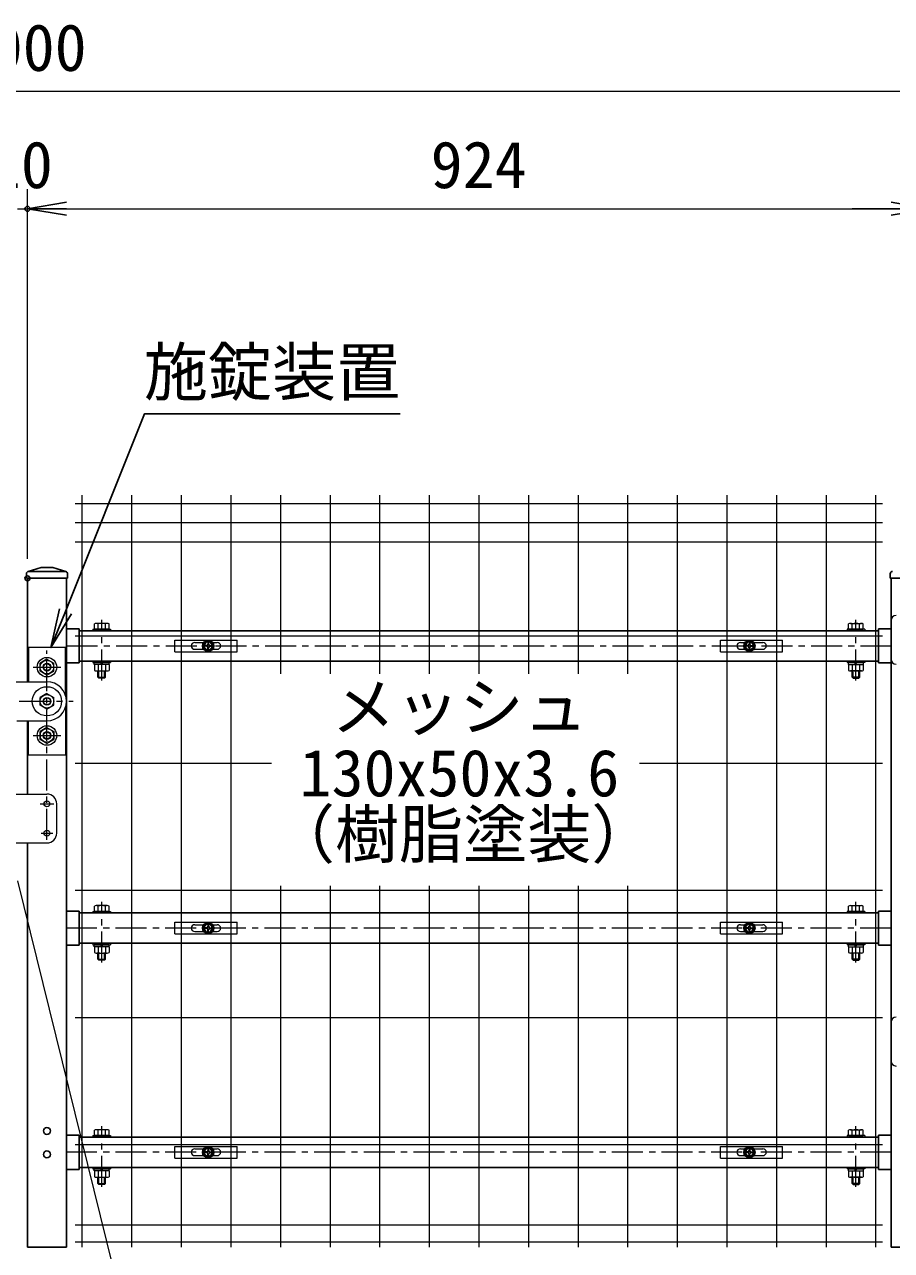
# Model space of a CAD drawing. Units: millimetres, scale not verified. Extents: x -4200 to 4200, y -2970 to 2970.
# Drawn here: x 1198 to 2085, y -196 to 1060 of the extents above; entities that cross this region are included whole.
import ezdxf
from ezdxf.enums import TextEntityAlignment as Align

# ---------------------------------------------------------------- set-up
doc = ezdxf.new("R2010")
doc.units = ezdxf.units.MM
doc.header["$LTSCALE"] = 10
doc.header["$PDMODE"] = 32
doc.header["$PDSIZE"] = 5
doc.linetypes.add('USER1', pattern=[50.8, 31.75, -6.35, 6.35, -6.35])
for name, color, linetype, lineweight in [('0-0_D-STR-TXT', 7, 'Continuous', 13), ('0-3_D-BMK', 2, 'USER1', 13), ('0-4_D-STR1', 1, 'Continuous', 25), ('0-5_D-STR-DIM', 7, 'Continuous', 13), ('0-6_0', 7, 'Continuous', 25), ('0-7_Defpoints', 6, 'Continuous', 25), ('0-9_D-STR3', 3, 'Continuous', 13), ('0-A_LAYER06', 7, 'Continuous', 25), ('0-B_D-STR2', 7, 'Continuous', 13)]:
    doc.layers.add(name, color=color, linetype=linetype, lineweight=lineweight)
doc.styles.add('ＭＳ ゴシック', font='')
doc.styles.get('ＭＳ ゴシック').set_extended_font_data('MS Gothic')

# ---------------------------------------------------------------- blocks, each defined once
blk = doc.blocks.new('_Open')
at = {"layer": '0-6_0'}
blk.add_line((-10, 1.667), (0, 0), dxfattribs=at)
blk.add_lwpolyline([(-10, -1.667), (0, 0), (-10, 0)], dxfattribs=at)
blk = doc.blocks.new('U6')
at = {"layer": '0-3_D-BMK'}
for p, q in [((10560, 6104), (10560, 6724.9)), ((18280, 6104), (18280, 6724.9)), ((10000, 4470), (10000, 6410)), ((10200, 6457.5), (18640, 6457.5)), ((9858.8, 6240), (10141.2, 6240)), ((9207.7, 5890), (10268.4, 5890)), ((9858.8, 5540), (10141.2, 5540)), ((9931.1, 4840), (10068.9, 4840)), ((9939.9, 4540), (10060.1, 4540)), ((10560, 3214), (10560, 3834.9)), ((18280, 3214), (18280, 3834.9)), ((18640, 3567.5), (10200, 3567.5)), ((10560, 918.5), (10560, 1539.4)), ((18280, 918.5), (18280, 1539.4)), ((18640, 1272), (10200, 1272))]:
    blk.add_line(p, q, dxfattribs=at)
at = {"layer": '0-4_D-STR1'}
for p, q in [((9790, 7196), (9790, 7150)), ((9806.9, 7218.9), (9940, 7260)), ((10189.6, 7220), (9814, 7220)), ((10060, 7260), (9940, 7260)), ((10193.1, 7218.9), (10060, 7260)), ((10210, 7196), (10210, 7150)), ((18630, 7196), (18630, 7150)), ((10210, 7150), (9790, 7150)), ((9800, 7150), (9800, 6090)), ((10200, 7150), (10200, 300)), ((19050, 7150), (18630, 7150)), ((18640, 7150), (18640, 300)), ((10200, 6632.5), (10330, 6632.5)), ((10330, 6632.5), (10330, 6282.5)), ((10330, 6612.5), (18510, 6612.5)), ((18510, 6632.5), (18510, 6282.5)), ((18640, 6632.5), (18510, 6632.5)), ((10200, 6282.5), (10330, 6282.5)), ((10330, 6302.5), (18510, 6302.5)), ((18640, 6282.5), (18510, 6282.5)), ((9800, 5690), (9800, 4940)), ((9800, 4440), (9800, 300)), ((10200, 3742.5), (10330, 3742.5)), ((10330, 3742.5), (10330, 3392.5)), ((10330, 3722.5), (18510, 3722.5)), ((18640, 3742.5), (18510, 3742.5)), ((18510, 3742.5), (18510, 3392.5)), ((10200, 3392.5), (10330, 3392.5)), ((10330, 3412.5), (18510, 3412.5)), ((18640, 3392.5), (18510, 3392.5)), ((10200, 1447), (10330, 1447)), ((10330, 1447), (10330, 1097)), ((10330, 1427), (18510, 1427)), ((18640, 1447), (18510, 1447)), ((18510, 1447), (18510, 1097)), ((10200, 1097), (10330, 1097)), ((10330, 1117), (18510, 1117)), ((18640, 1097), (18510, 1097)), ((9800, 300), (10200, 300)), ((19040, 300), (18640, 300))]:
    blk.add_line(p, q, dxfattribs=at)
for centre in [(10000, 1490), (10000, 1250)]:
    blk.add_circle(centre, 35, dxfattribs=at)
for centre, start, end in [((9814, 7196), 90, 180), ((10186, 7196), 0, 72.84994), ((18654, 7196), 90, 180)]:
    blk.add_arc(centre, 24, start, end, dxfattribs=at)
at = {"layer": '0-7_Defpoints'}
for centre in [(11650, 6457.5), (17190, 6457.5), (11650, 3567.5), (17190, 3567.5), (11650, 1272), (17190, 1272)]:
    blk.add_circle(centre, 40, dxfattribs=at)
at = {"layer": '0-9_D-STR3'}
for p, q in [((10485, 6628.5), (10485, 6683)), ((10616.3, 6688.5), (10503.8, 6688.5)), ((10522.5, 6628.5), (10522.5, 6683)), ((10597.5, 6628.5), (10597.5, 6683)), ((10635, 6628.5), (10635, 6683)), ((18205, 6628.5), (18205, 6683)), ((18223.7, 6688.5), (18336.2, 6688.5)), ((18242.5, 6628.5), (18242.5, 6683)), ((18317.5, 6628.5), (18317.5, 6683)), ((18355, 6628.5), (18355, 6683)), ((18640, 6720), (18640, 6320)), ((10470, 6628.5), (10470, 6612.5)), ((10470, 6628.5), (10650, 6628.5)), ((10470, 6612.5), (10650, 6612.5)), ((10635, 6628.5), (10485, 6628.5)), ((10650, 6628.5), (10650, 6612.5)), ((18190, 6628.5), (18190, 6612.5)), ((18370, 6628.5), (18190, 6628.5)), ((18370, 6612.5), (18190, 6612.5)), ((18205, 6628.5), (18355, 6628.5)), ((18370, 6628.5), (18370, 6612.5)), ((10190, 6440), (9810, 6440)), ((9810, 6440), (9810, 6090)), ((10190, 5952.4), (10190, 6440)), ((10000, 6320.8), (9930, 6280.4)), ((9930, 6199.6), (9930, 6280.4)), ((10000, 6320.8), (10070, 6280.4)), ((10070, 6199.6), (10070, 6280.4)), ((10470, 6302.5), (10470, 6286.5)), ((10470, 6302.5), (10650, 6302.5)), ((10470, 6286.5), (10650, 6286.5)), ((10563.8, 6266.5), (10552.2, 6286.5)), ((10570.7, 6266.5), (10559.1, 6286.5)), ((10650, 6302.5), (10650, 6286.5)), ((18190, 6302.5), (18190, 6286.5)), ((18370, 6302.5), (18190, 6302.5)), ((18370, 6286.5), (18190, 6286.5)), ((18269.3, 6266.5), (18280.9, 6286.5)), ((18276.2, 6266.5), (18287.8, 6286.5)), ((18370, 6302.5), (18370, 6286.5)), ((10000, 6159.2), (9930, 6199.6)), ((10000, 6159.2), (10070, 6199.6)), ((10485, 6266.5), (10485, 6207)), ((10503.8, 6201.5), (10616.3, 6201.5)), ((10520, 6138.5), (10520, 6201.5)), ((10522.5, 6266.5), (10522.5, 6207)), ((10530, 6128.5), (10530, 6201.5)), ((10590, 6128.5), (10590, 6201.5)), ((10597.5, 6266.5), (10597.5, 6207)), ((10600, 6138.5), (10600, 6201.5)), ((10635, 6266.5), (10635, 6207)), ((18205, 6266.5), (18205, 6207)), ((18336.2, 6201.5), (18223.7, 6201.5)), ((18240, 6138.5), (18240, 6201.5)), ((18242.5, 6266.5), (18242.5, 6207)), ((18250, 6128.5), (18250, 6201.5)), ((18310, 6128.5), (18310, 6201.5)), ((18317.5, 6266.5), (18317.5, 6207)), ((18320, 6138.5), (18320, 6201.5)), ((18355, 6266.5), (18355, 6207)), ((9520, 6090), (10000, 6090)), ((10520, 6138.5), (10530, 6128.5)), ((10520, 6138.5), (10600, 6138.5)), ((10590, 6128.5), (10530, 6128.5)), ((10590, 6128.5), (10600, 6138.5)), ((18250, 6128.5), (18240, 6138.5)), ((18320, 6138.5), (18240, 6138.5)), ((18250, 6128.5), (18310, 6128.5)), ((18320, 6138.5), (18310, 6128.5)), ((10000, 5970.8), (9930, 5930.4)), ((9930, 5849.6), (9930, 5930.4)), ((10000, 5970.8), (10070, 5930.4)), ((10070, 5849.6), (10070, 5930.4)), ((10000, 5809.2), (9930, 5849.6)), ((10000, 5809.2), (10070, 5849.6)), ((10190, 5827.5), (10190, 5340)), ((9690, 5690), (10000, 5690)), ((9810, 5340), (9810, 5690)), ((10000, 5620.8), (9930, 5580.4)), ((10000, 5620.8), (9930, 5580.4)), ((9930, 5499.6), (9930, 5580.4)), ((9930, 5580.4), (9930, 5499.6)), ((10000, 5620.8), (10070, 5580.4)), ((10000, 5620.8), (10070, 5580.4)), ((10070, 5499.6), (10070, 5580.4)), ((10070, 5580.4), (10070, 5499.6)), ((10000, 5459.2), (9930, 5499.6)), ((10000, 5459.2), (9930, 5499.6)), ((10000, 5459.2), (10070, 5499.6)), ((10000, 5459.2), (10070, 5499.6)), ((10190, 5340), (9810, 5340)), ((9500, 4940), (10000, 4940)), ((10100, 4540), (10100, 4840)), ((9500, 4440), (10000, 4440)), ((10485, 3738.5), (10485, 3793)), ((10616.3, 3798.5), (10503.8, 3798.5)), ((10522.5, 3738.5), (10522.5, 3793)), ((10597.5, 3738.5), (10597.5, 3793)), ((10635, 3738.5), (10635, 3793)), ((18205, 3738.5), (18205, 3793)), ((18223.7, 3798.5), (18336.2, 3798.5)), ((18242.5, 3738.5), (18242.5, 3793)), ((18317.5, 3738.5), (18317.5, 3793)), ((18355, 3738.5), (18355, 3793)), ((10470, 3738.5), (10470, 3722.5)), ((10470, 3738.5), (10650, 3738.5)), ((10470, 3722.5), (10650, 3722.5)), ((10635, 3738.5), (10485, 3738.5)), ((10650, 3738.5), (10650, 3722.5)), ((18190, 3738.5), (18190, 3722.5)), ((18370, 3738.5), (18190, 3738.5)), ((18370, 3722.5), (18190, 3722.5)), ((18205, 3738.5), (18355, 3738.5)), ((18370, 3738.5), (18370, 3722.5)), ((10470, 3412.5), (10470, 3396.5)), ((10470, 3412.5), (10650, 3412.5)), ((10470, 3396.5), (10650, 3396.5)), ((10563.8, 3376.5), (10552.2, 3396.5)), ((10570.7, 3376.5), (10559.1, 3396.5)), ((10650, 3412.5), (10650, 3396.5)), ((18190, 3412.5), (18190, 3396.5)), ((18370, 3412.5), (18190, 3412.5)), ((18370, 3396.5), (18190, 3396.5)), ((18269.3, 3376.5), (18280.9, 3396.5)), ((18276.2, 3376.5), (18287.8, 3396.5)), ((18370, 3412.5), (18370, 3396.5)), ((10485, 3376.5), (10485, 3317)), ((10503.8, 3311.5), (10616.3, 3311.5)), ((10520, 3248.5), (10520, 3311.5)), ((10522.5, 3376.5), (10522.5, 3317)), ((10530, 3238.5), (10530, 3311.5)), ((10590, 3238.5), (10590, 3311.5)), ((10597.5, 3376.5), (10597.5, 3317)), ((10600, 3248.5), (10600, 3311.5)), ((10635, 3376.5), (10635, 3317)), ((18205, 3376.5), (18205, 3317)), ((18336.2, 3311.5), (18223.7, 3311.5)), ((18240, 3248.5), (18240, 3311.5)), ((18242.5, 3376.5), (18242.5, 3317)), ((18250, 3238.5), (18250, 3311.5)), ((18310, 3238.5), (18310, 3311.5)), ((18317.5, 3376.5), (18317.5, 3317)), ((18320, 3248.5), (18320, 3311.5)), ((18355, 3376.5), (18355, 3317)), ((10520, 3248.5), (10530, 3238.5)), ((10520, 3248.5), (10600, 3248.5)), ((10590, 3238.5), (10530, 3238.5)), ((10590, 3238.5), (10600, 3248.5)), ((18250, 3238.5), (18240, 3248.5)), ((18320, 3248.5), (18240, 3248.5)), ((18250, 3238.5), (18310, 3238.5)), ((18320, 3248.5), (18310, 3238.5)), ((18640, 2605), (18640, 2205)), ((10470, 1443), (10470, 1427)), ((10470, 1443), (10650, 1443)), ((10470, 1427), (10650, 1427)), ((10485, 1443), (10485, 1497.5)), ((10635, 1443), (10485, 1443)), ((10616.3, 1503), (10503.8, 1503)), ((10522.5, 1443), (10522.5, 1497.5)), ((10597.5, 1443), (10597.5, 1497.5)), ((10635, 1443), (10635, 1497.5)), ((10650, 1443), (10650, 1427)), ((18190, 1443), (18190, 1427)), ((18370, 1443), (18190, 1443)), ((18370, 1427), (18190, 1427)), ((18205, 1443), (18205, 1497.5)), ((18205, 1443), (18355, 1443)), ((18223.7, 1503), (18336.2, 1503)), ((18242.5, 1443), (18242.5, 1497.5)), ((18317.5, 1443), (18317.5, 1497.5)), ((18355, 1443), (18355, 1497.5)), ((18370, 1443), (18370, 1427)), ((10470, 1117), (10470, 1101)), ((10470, 1117), (10650, 1117)), ((10470, 1101), (10650, 1101)), ((10485, 1081), (10485, 1021.5)), ((10503.8, 1016), (10616.3, 1016)), ((10520, 953), (10520, 1016)), ((10522.5, 1081), (10522.5, 1021.5)), ((10530, 943), (10530, 1016)), ((10563.8, 1081), (10552.2, 1101)), ((10570.7, 1081), (10559.1, 1101)), ((10590, 943), (10590, 1016)), ((10597.5, 1081), (10597.5, 1021.5)), ((10600, 953), (10600, 1016)), ((10635, 1081), (10635, 1021.5)), ((10650, 1117), (10650, 1101)), ((18190, 1117), (18190, 1101)), ((18370, 1117), (18190, 1117)), ((18370, 1101), (18190, 1101)), ((18205, 1081), (18205, 1021.5)), ((18336.2, 1016), (18223.7, 1016)), ((18240, 953), (18240, 1016)), ((18242.5, 1081), (18242.5, 1021.5)), ((18250, 943), (18250, 1016)), ((18269.3, 1081), (18280.9, 1101)), ((18276.2, 1081), (18287.8, 1101)), ((18310, 943), (18310, 1016)), ((18317.5, 1081), (18317.5, 1021.5)), ((18320, 953), (18320, 1016)), ((18355, 1081), (18355, 1021.5)), ((18370, 1117), (18370, 1101)), ((10520, 953), (10530, 943)), ((10520, 953), (10600, 953)), ((10590, 943), (10530, 943)), ((10590, 943), (10600, 953)), ((18250, 943), (18240, 953)), ((18320, 953), (18240, 953)), ((18250, 943), (18310, 943)), ((18320, 953), (18310, 943))]:
    blk.add_line(p, q, dxfattribs=at)
for points in [[(10637, 6266.5), (10483, 6266.5), (10483, 6286.5)], [(10637, 6266.5), (10637, 6286.5), (10483, 6286.5)], [(18203, 6266.5), (18357, 6266.5), (18357, 6286.5)], [(18203, 6266.5), (18203, 6286.5), (18357, 6286.5)], [(10637, 3376.5), (10483, 3376.5), (10483, 3396.5)], [(10637, 3376.5), (10637, 3396.5), (10483, 3396.5)], [(18203, 3376.5), (18357, 3376.5), (18357, 3396.5)], [(18203, 3376.5), (18203, 3396.5), (18357, 3396.5)], [(10637, 1081), (10483, 1081), (10483, 1101)], [(10637, 1081), (10637, 1101), (10483, 1101)], [(18203, 1081), (18357, 1081), (18357, 1101)], [(18203, 1081), (18203, 1101), (18357, 1101)]]:
    blk.add_lwpolyline(points, dxfattribs=at)
for centre, radius in [((10000, 6240), 100), ((10000, 6240), 70), ((10000, 6240), 40), ((10000, 6240), 35), ((10000, 5890), 150), ((10000, 5890), 70), ((10000, 5890), 40), ((10000, 5890), 35), ((10000, 5540), 100), ((10000, 5540), 100), ((10000, 5540), 70), ((10000, 5540), 70), ((10000, 5540), 40), ((10000, 5540), 40), ((10000, 5540), 35), ((10000, 5540), 35), ((10000, 4840), 30), ((10000, 4540), 30)]:
    blk.add_circle(centre, radius, dxfattribs=at)
for centre, radius, start, end in [((10503.8, 6654), 34.5, 57.13278, 122.86722), ((10560, 6558.6), 129.9, 73.22135, 106.77865), ((10616.3, 6654), 34.5, 57.13278, 122.86722), ((18223.7, 6654), 34.5, 57.13278, 122.86722), ((18280, 6558.6), 129.9, 73.22135, 106.77865), ((18336.2, 6654), 34.5, 57.13278, 122.86722), ((18690, 6720), 50, 90, 180), ((18690, 6320), 50, 180, 270), ((10503.8, 6236), 34.5, 237.13278, 302.86722), ((10560, 6331.4), 129.9, 253.22135, 286.77865), ((10616.3, 6236), 34.5, 237.13278, 302.86722), ((18223.7, 6236), 34.5, 237.13278, 302.86722), ((18280, 6331.4), 129.9, 253.22135, 286.77865), ((18336.2, 6236), 34.5, 237.13278, 302.86722), ((10000, 5890), 200, 270, 89.99983), ((10000, 4840), 100, 0, 90), ((10000, 4540), 100, 270, 0.00001), ((10503.8, 3764), 34.5, 57.13278, 122.86722), ((10560, 3668.6), 129.9, 73.22135, 106.77865), ((10616.3, 3764), 34.5, 57.13278, 122.86722), ((18223.7, 3764), 34.5, 57.13278, 122.86722), ((18280, 3668.6), 129.9, 73.22135, 106.77865), ((18336.2, 3764), 34.5, 57.13278, 122.86722), ((10503.8, 3346), 34.5, 237.13278, 302.86722), ((10560, 3441.4), 129.9, 253.22135, 286.77865), ((10616.3, 3346), 34.5, 237.13278, 302.86722), ((18223.7, 3346), 34.5, 237.13278, 302.86722), ((18280, 3441.4), 129.9, 253.22135, 286.77865), ((18336.2, 3346), 34.5, 237.13278, 302.86722), ((18690, 2605), 50, 90, 180), ((18690, 2205), 50, 180, 270), ((10503.8, 1468.5), 34.5, 57.13278, 122.86722), ((10560, 1373.1), 129.9, 73.22135, 106.77865), ((10616.3, 1468.5), 34.5, 57.13278, 122.86722), ((18223.7, 1468.5), 34.5, 57.13278, 122.86722), ((18280, 1373.1), 129.9, 73.22135, 106.77865), ((18336.2, 1468.5), 34.5, 57.13278, 122.86722), ((10503.8, 1050.5), 34.5, 237.13278, 302.86722), ((10560, 1145.9), 129.9, 253.22135, 286.77865), ((10616.3, 1050.5), 34.5, 237.13278, 302.86722), ((18223.7, 1050.5), 34.5, 237.13278, 302.86722), ((18280, 1145.9), 129.9, 253.22135, 286.77865), ((18336.2, 1050.5), 34.5, 237.13278, 302.86722)]:
    blk.add_arc(centre, radius, start, end, dxfattribs=at)
at = {"layer": '0-A_LAYER06'}
for p, q in [((9810, 6090), (9810, 6090)), ((10190, 5952.5), (10190, 5952.4)), ((9810, 5690), (9810, 5690))]:
    blk.add_line(p, q, dxfattribs=at)
blk = doc.blocks.new('A$C1aa64d16')
at = {"layer": '0-9_D-STR3'}
for p, q in [((-339.9, 60), (295.1, 60)), ((-339.9, -60), (-339.9, 60)), ((-137.4, 35), (-45.6, 35)), ((-18.5, 4.2), (-31.5, 3.9)), ((-31.5, 3.9), (-31.5, -4)), ((-4, 31.5), (-4.2, 18.5)), ((-4, 31.5), (4, 31.5)), ((4, 31.5), (4.2, 18.5)), ((18.5, 4.2), (31.5, 3.9)), ((31.5, 3.9), (31.5, -4)), ((45.6, 35), (92.6, 35)), ((-137.4, -35), (-45.6, -35)), ((-18.5, -4.2), (-31.5, -4)), ((-4, -31.5), (-4.2, -18.5)), ((18.5, -4.2), (31.5, -4)), ((45.6, -35), (92.6, -35))]:
    blk.add_line(p, q, dxfattribs=at)
for points in [[(-339.9, -60), (295.1, -60), (295.1, 60)], [(-4, -31.5), (4, -31.5), (4.2, -18.5)]]:
    blk.add_lwpolyline(points, dxfattribs=at)
for radius in [57.5, 52.5]:
    blk.add_circle((0, 0), radius, dxfattribs=at)
for centre, radius, start, end in [((-137.4, 0), 35, 90, 270), ((-19.1, 19), 14.9, 270, 0), ((19.1, 19), 14.9, 180, 270), ((92.6, 0), 35, 270, 90), ((-19.1, -19), 14.9, 0, 90), ((19.1, -19), 14.9, 90, 180)]:
    blk.add_arc(centre, radius, start, end, dxfattribs=at)
blk = doc.blocks.new('A$Cf29bf4b8')
at = {"layer": '0-9_D-STR3'}
for p, q in [((-295.2, 60), (339.8, 60)), ((-295.2, -60), (-295.2, 60)), ((-92.7, 35), (-45.6, 35)), ((-18.5, 4.2), (-31.5, 3.9)), ((-31.5, 3.9), (-31.5, -4)), ((-4, 31.5), (-4.2, 18.5)), ((-4, 31.5), (4, 31.5)), ((4, 31.5), (4.2, 18.5)), ((18.5, 4.2), (31.5, 3.9)), ((31.5, 3.9), (31.5, -4)), ((45.6, 35), (137.3, 35)), ((-92.7, -35), (-45.6, -35)), ((-18.5, -4.2), (-31.5, -4)), ((-4, -31.5), (-4.2, -18.5)), ((18.5, -4.2), (31.5, -4)), ((45.6, -35), (137.3, -35))]:
    blk.add_line(p, q, dxfattribs=at)
for points in [[(-295.2, -60), (339.8, -60), (339.8, 60)], [(-4, -31.5), (4, -31.5), (4.2, -18.5)]]:
    blk.add_lwpolyline(points, dxfattribs=at)
for radius in [57.5, 52.5]:
    blk.add_circle((0, 0), radius, dxfattribs=at)
for centre, radius, start, end in [((-92.7, 0), 35, 90, 270), ((-19.1, 19), 14.9, 270, 0), ((19.1, 19), 14.9, 180, 270), ((137.3, 0), 35, 270, 90), ((-19.1, -19), 14.9, 0, 90), ((19.1, -19), 14.9, 90, 180)]:
    blk.add_arc(centre, radius, start, end, dxfattribs=at)
blk = doc.blocks.new('MLeader1')
at = {"layer": '0-0_D-STR-TXT', "lineweight": 25}
blk.add_line((1245.82, 456.34), (1224.76, 421.68), dxfattribs=at)
for points in [[(1239.64, 458.81), (1320.73, 661.2), (1568.03, 661.2), (1582.35, 661.2)], [(1233.45, 461.29), (1224.76, 421.68), (1239.64, 458.81)]]:
    blk.add_lwpolyline(points, dxfattribs=at)

msp = doc.modelspace()

# ---------------------------------------------------------------- linework, layer by layer
at = {"layer": '0-0_D-STR-TXT'}
msp.add_lwpolyline([(1528.64, -371.93), (1327.58, -371.93), (1190.85, 182.85)], dxfattribs=at)
at = {"layer": '0-5_D-STR-DIM'}
for p, q in [((2155.73, 991.06), (235.73, 991.06)), ((1200.74, 512.69), (1200.74, 891.06)), ((1200.74, 512.69), (1200.74, 891.06)), ((1190.74, 871.06), (1200.74, 871.06)), ((1240.74, 871.06), (2084.73, 871.06)), ((1240.74, 871.06), (1280.74, 871.06)), ((2084.73, 871.06), (2044.73, 871.06))]:
    msp.add_line(p, q, dxfattribs=at)
at = {"layer": '0-7_Defpoints'}
for p in [(1200.74, 871.06), (1200.74, 492.69)]:
    msp.add_point(p, dxfattribs=at)
at = {"layer": '0-B_D-STR2'}
for p, q in [((1256.58, 577.68), (1256.58, -192.32)), ((1307.35, 577.68), (1307.35, -192.32)), ((1358.12, 577.68), (1358.12, -192.32)), ((1408.89, 577.68), (1408.89, -192.32)), ((1459.66, 577.68), (1459.66, 394.87)), ((1510.43, 577.68), (1510.43, 394.87)), ((1561.2, 577.68), (1561.2, 394.87)), ((1611.97, 577.68), (1611.97, 394.87)), ((1662.74, 577.68), (1662.74, 394.87)), ((1713.51, 577.68), (1713.51, 394.87)), ((1764.28, 577.68), (1764.28, 394.87)), ((1815.05, 577.68), (1815.05, 394.87)), ((1865.82, 577.68), (1865.82, -192.32)), ((1916.59, 577.68), (1916.59, -192.32)), ((1967.36, 577.68), (1967.36, -192.32)), ((2018.13, 577.68), (2018.13, -192.32)), ((2068.9, 577.68), (2068.9, -192.32)), ((1249.58, 569.26), (2075.9, 569.26)), ((1249.58, 549.68), (2075.9, 549.68)), ((1249.58, 530.11), (2075.9, 530.11)), ((1249.58, 433.68), (2075.9, 433.68)), ((1249.58, 303.43), (1450.64, 303.43)), ((1827.06, 303.43), (2075.9, 303.43)), ((1459.66, 177.62), (1459.66, -192.32)), ((1510.43, 177.62), (1510.43, -192.32)), ((1561.2, 177.62), (1561.2, -192.32)), ((1611.97, 177.62), (1611.97, -192.32)), ((1662.74, 177.62), (1662.74, -192.32)), ((1713.51, 177.62), (1713.51, -192.32)), ((1764.28, 177.62), (1764.28, -192.32)), ((1815.05, 177.62), (1815.05, -192.32)), ((1249.58, 173.18), (2075.9, 173.18)), ((1249.58, 42.93), (2075.9, 42.93)), ((1249.58, -87.32), (2075.9, -87.32)), ((1249.58, -169.33), (2075.9, -169.33)), ((1249.58, -186.92), (2075.9, -186.92))]:
    msp.add_line(p, q, dxfattribs=at)

# ---------------------------------------------------------------- block references
at = {"layer": '0-0_D-STR-TXT'}
msp.add_blockref('MLeader1', (0, 0), dxfattribs=at)
at = {"layer": '0-5_D-STR-DIM', "xscale": 4, "yscale": 4, "rotation": 180}
msp.add_blockref('_Open', (1200.74, 871.06), dxfattribs=at)
msp.add_blockref('_Open', (1200.74, 871.06), dxfattribs=at)
at = {"layer": '0-5_D-STR-DIM'}
for name, p, xscale, yscale in [('_Open', (2124.73, 871.06), 4, 4), ('_Open', (2124.73, 871.06), 4, 4), ('A$C1aa64d16', (1385.74, 423.44), 0.1, 0.1), ('A$Cf29bf4b8', (1939.74, 423.44), 0.1, 0.1), ('A$C1aa64d16', (1385.74, 134.44), 0.1, 0.1), ('A$Cf29bf4b8', (1939.74, 134.44), 0.1, 0.1), ('A$C1aa64d16', (1385.74, -95.11), 0.1, 0.1), ('A$Cf29bf4b8', (1939.74, -95.11), 0.1, 0.1)]:
    msp.add_blockref(name, p, dxfattribs=dict(at, xscale=xscale, yscale=yscale))
at = {"layer": '0-6_0', "xscale": 0.1, "yscale": 0.1}
msp.add_blockref('U6', (220.74, -222.31), dxfattribs=at)

# ---------------------------------------------------------------- texts
at = {"layer": '0-0_D-STR-TXT', "style": 'ＭＳ ゴシック'}
for s, p in [('施錠装置', (1319.92, 665.59)), ('メッシュ', (1511.79, 322.55)), ('130x50x3.6', (1479.31, 254.91)), ('（樹脂塗装）', (1449.93, 192.08))]:
    msp.add_text(s, height=48.09, dxfattribs=at).set_placement(p, align=Align.BOTTOM_LEFT)
at = {"layer": '0-5_D-STR-DIM', "style": 'ＭＳ ゴシック'}
for s, p in [('2000', (1130.48, 997.81)), ('10', (1161.33, 877.81)), ('924', (1613.48, 877.81))]:
    msp.add_text(s, height=48.09, dxfattribs=at).set_placement(p, align=Align.BOTTOM_LEFT)

doc.saveas('drawing.dxf')
